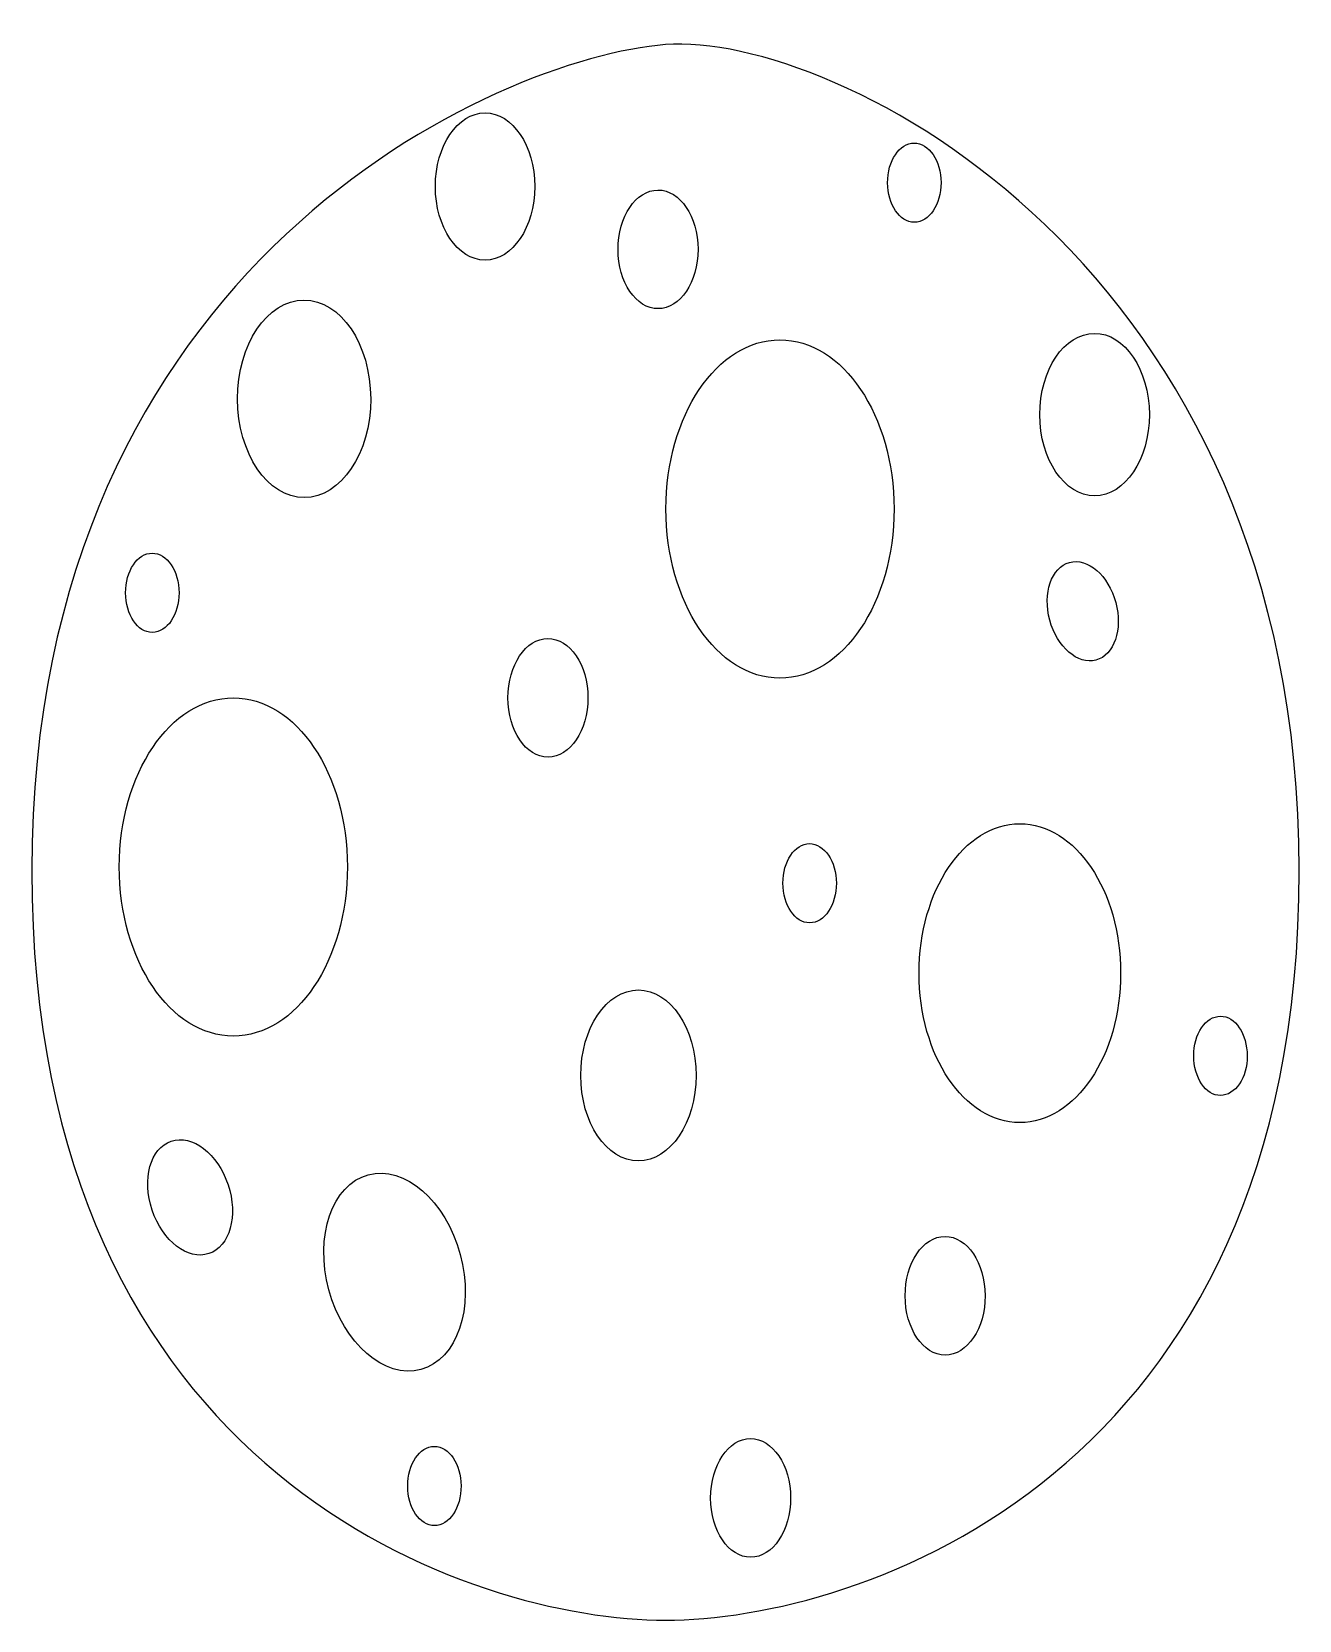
# Model space of a CAD drawing. Header units: centimetres. Extents: x -8.2 to 8.2, y -10.1 to 10.3.
import ezdxf

# ---------------------------------------------------------------- set-up
doc = ezdxf.new("R2010")
doc.units = ezdxf.units.CM
doc.header["$MEASUREMENT"] = 0
doc.layers.add('Camada 1', color=7, linetype='Continuous')

msp = doc.modelspace()

# ---------------------------------------------------------------- linework, layer by layer
at = {"layer": 'Camada 1', "color": 250}
for points in [[(-8.16257, -0.49371), (-8.16257, 7.3402), (-2.14893, 9.97463), (-0.00001, 10.14037), (-0.00001, 10.14037), (2.14891, 10.30613), (8.16254, 7.34021), (8.16254, -0.49371), (8.16254, -0.49371), (8.16254, -8.3276), (2.44807, -10.14693), (-0.00001, -10.14693), (-0.00001, -10.14693), (-2.4481, -10.14693), (-8.16257, -8.3276), (-8.16257, -0.49371)], [(-2.32451, 7.36571), (-1.97124, 7.36571), (-1.68493, 7.79026), (-1.68493, 8.31392), (-1.68493, 8.31392), (-1.68493, 8.83758), (-1.97126, 9.26213), (-2.32451, 9.26213), (-2.32451, 9.26213), (-2.67776, 9.26213), (-2.96406, 8.83758), (-2.96406, 8.31392), (-2.96406, 8.31392), (-2.96406, 7.79026), (-2.67773, 7.36571), (-2.32451, 7.36571)], [(3.20531, 7.85249), (3.39555, 7.85281), (3.54911, 8.08162), (3.54871, 8.36327), (3.54871, 8.36327), (3.5481, 8.64521), (3.3938, 8.87344), (3.20353, 8.87315), (3.20353, 8.87315), (3.01359, 8.87286), (2.85989, 8.64418), (2.86029, 8.36237), (2.86029, 8.36237), (2.86077, 8.08043), (3.01523, 7.8522), (3.20531, 7.85249)], [(-0.09471, 6.74082), (0.1899, 6.74127), (0.41993, 7.08375), (0.41932, 7.50536), (0.41932, 7.50536), (0.41845, 7.92724), (0.18723, 8.26882), (-0.09723, 8.26837), (-0.09723, 8.26837), (-0.38171, 8.26792), (-0.61177, 7.92558), (-0.61102, 7.50386), (-0.61102, 7.50386), (-0.61035, 7.08181), (-0.37916, 6.74039), (-0.09471, 6.74082)], [(-4.65239, 4.30885), (-4.17887, 4.30959), (-3.79601, 4.87956), (-3.79728, 5.58102), (-3.79728, 5.58102), (-3.79847, 6.28307), (-4.18317, 6.85158), (-4.65667, 6.85081), (-4.65667, 6.85081), (-5.13006, 6.85007), (-5.51289, 6.28037), (-5.51162, 5.57864), (-5.51162, 5.57864), (-5.51054, 4.87627), (-5.12584, 4.30808), (-4.65239, 4.30885)], [(5.52816, 4.33139), (5.91784, 4.332), (6.2329, 4.80092), (6.23185, 5.37829), (6.23185, 5.37829), (6.23082, 5.95595), (5.9143, 6.42387), (5.52462, 6.4231), (5.52462, 6.4231), (5.13494, 6.42252), (4.82006, 5.95376), (4.82096, 5.37622), (4.82096, 5.37622), (4.82183, 4.79822), (5.13849, 4.33081), (5.52816, 4.33139)], [(1.4744, 1.98369), (2.28551, 1.98369), (2.94318, 2.95876), (2.94318, 4.16163), (2.94318, 4.16163), (2.94318, 5.36448), (2.28553, 6.33957), (1.4744, 6.33957), (1.4744, 6.33957), (0.66298, 6.33957), (0.00533, 5.36447), (0.00533, 4.16163), (0.00533, 4.16163), (0.00533, 2.95876), (0.66298, 1.98369), (1.4744, 1.98369)], [(-6.60938, 2.57194), (-6.41914, 2.57226), (-6.26558, 2.80104), (-6.26598, 3.08272), (-6.26598, 3.08272), (-6.26659, 3.36466), (-6.42089, 3.59286), (-6.61116, 3.5926), (-6.61116, 3.5926), (-6.8011, 3.59231), (-6.9548, 3.36363), (-6.9544, 3.08182), (-6.9544, 3.08182), (-6.95395, 2.79985), (-6.79949, 2.57162), (-6.60938, 2.57194)], [(5.54478, 2.21533), (5.77925, 2.27854), (5.89292, 2.61183), (5.79897, 2.9595), (5.79897, 2.9595), (5.70491, 3.30706), (5.43869, 3.53751), (5.20411, 3.47414), (5.20411, 3.47414), (4.96964, 3.41064), (4.85597, 3.07748), (4.9499, 2.72981), (4.9499, 2.72981), (5.04384, 2.38212), (5.31017, 2.1518), (5.54478, 2.21533)], [(-1.51287, 0.9666), (-1.22834, 0.96708), (-0.99823, 1.30953), (-0.999, 1.73114), (-0.999, 1.73114), (-0.99974, 2.15302), (-1.23093, 2.4946), (-1.51549, 2.49415), (-1.51549, 2.49415), (-1.79994, 2.4937), (-2.03003, 2.15138), (-2.02928, 1.72964), (-2.02928, 1.72964), (-2.0286, 1.30762), (-1.79741, 0.96615), (-1.51287, 0.9666)], [(-5.56619, -2.62567), (-4.75492, -2.62567), (-4.09725, -1.65057), (-4.09725, -0.44773), (-4.09725, -0.44773), (-4.09725, 0.75511), (-4.7549, 1.73021), (-5.56619, 1.73021), (-5.56619, 1.73021), (-6.37746, 1.73021), (-7.0351, 0.75514), (-7.0351, -0.44773), (-7.0351, -0.44773), (-7.0351, -1.6506), (-6.37745, -2.62567), (-5.56619, -2.62567)], [(4.56392, -3.73994), (5.28097, -3.73994), (5.86205, -2.87822), (5.86205, -1.81528), (5.86205, -1.81528), (5.86205, -0.75234), (5.28095, 0.10933), (4.56392, 0.10933), (4.56392, 0.10933), (3.84719, 0.10933), (3.26593, -0.75234), (3.26593, -1.81528), (3.26593, -1.81528), (3.26593, -2.87822), (3.84719, -3.73994), (4.56392, -3.73994)], [(1.85726, -1.16753), (2.0475, -1.16721), (2.20106, -0.93843), (2.20066, -0.65675), (2.20066, -0.65675), (2.20005, -0.37481), (2.04575, -0.14661), (1.85548, -0.14687), (1.85548, -0.14687), (1.66554, -0.14716), (1.51184, -0.37584), (1.51224, -0.65765), (1.51224, -0.65765), (1.51272, -0.93961), (1.66718, -1.16784), (1.85726, -1.16753)], [(-0.34905, -4.2323), (0.06082, -4.2323), (0.39292, -3.73978), (0.39292, -3.13214), (0.39292, -3.13214), (0.39292, -2.52447), (0.06081, -2.03195), (-0.34905, -2.03195), (-0.34905, -2.03195), (-0.75897, -2.03195), (-1.09115, -2.52447), (-1.09115, -3.13214), (-1.09115, -3.13214), (-1.09113, -3.73978), (-0.75897, -4.2323), (-0.34905, -4.2323)], [(7.14892, -3.39003), (7.33916, -3.38971), (7.49272, -3.16093), (7.49232, -2.87925), (7.49232, -2.87925), (7.49171, -2.59731), (7.33741, -2.36911), (7.14714, -2.36937), (7.14714, -2.36937), (6.9572, -2.36966), (6.8035, -2.59834), (6.8039, -2.88015), (6.8039, -2.88015), (6.80438, -3.16211), (6.95885, -3.39034), (7.14892, -3.39003)], [(-5.88115, -5.42687), (-5.6113, -5.33665), (-5.50105, -4.93895), (-5.63474, -4.53917), (-5.63474, -4.53917), (-5.76851, -4.13909), (-6.09564, -3.88787), (-6.36557, -3.97809), (-6.36557, -3.97809), (-6.63534, -4.06818), (-6.74567, -4.46572), (-6.6119, -4.86563), (-6.6119, -4.86563), (-6.47812, -5.26584), (-6.15107, -5.51693), (-5.88115, -5.42687)], [(-3.15043, -6.91819), (-2.68344, -6.79204), (-2.45677, -6.1283), (-2.64404, -5.43602), (-2.64404, -5.43602), (-2.83131, -4.74374), (-3.36159, -4.28479), (-3.82858, -4.41124), (-3.82858, -4.41124), (-4.29557, -4.5375), (-4.52224, -5.20113), (-4.33497, -5.89341), (-4.33497, -5.89341), (-4.1477, -6.58577), (-3.61742, -7.04464), (-3.15043, -6.91819)], [(3.60295, -6.7324), (3.88756, -6.73192), (4.11756, -6.38947), (4.11682, -5.96789), (4.11682, -5.96789), (4.11608, -5.54601), (3.88489, -5.20441), (3.6003, -5.20486), (3.6003, -5.20486), (3.31598, -5.20528), (3.08584, -5.54763), (3.08653, -5.96937), (3.08653, -5.96937), (3.08715, -6.39138), (3.31834, -6.73288), (3.60295, -6.7324)], [(-2.97578, -8.92863), (-2.78554, -8.92831), (-2.63198, -8.69953), (-2.63238, -8.41785), (-2.63238, -8.41785), (-2.63299, -8.13594), (-2.78729, -7.90771), (-2.97756, -7.90797), (-2.97756, -7.90797), (-3.1675, -7.90829), (-3.3212, -8.13694), (-3.3208, -8.41875), (-3.3208, -8.41875), (-3.32035, -8.70072), (-3.16589, -8.92895), (-2.97578, -8.92863)], [(1.09735, -9.33627), (1.38186, -9.33579), (1.61199, -8.99334), (1.61125, -8.57176), (1.61125, -8.57176), (1.61054, -8.14988), (1.37929, -7.80828), (1.09484, -7.80873), (1.09484, -7.80873), (0.81023, -7.80915), (0.58023, -8.1515), (0.58097, -8.57324), (0.58097, -8.57324), (0.58173, -8.99525), (0.81289, -9.33675), (1.09735, -9.33627)]]:
    msp.add_open_spline(points, degree=3, knots=[0, 0, 0, 0, 0.2, 0.2, 0.2, 0.2, 0.4, 0.4, 0.4, 0.4, 0.6, 0.6, 0.6, 0.6, 1, 1, 1, 1], dxfattribs=at)

doc.saveas('drawing.dxf')
